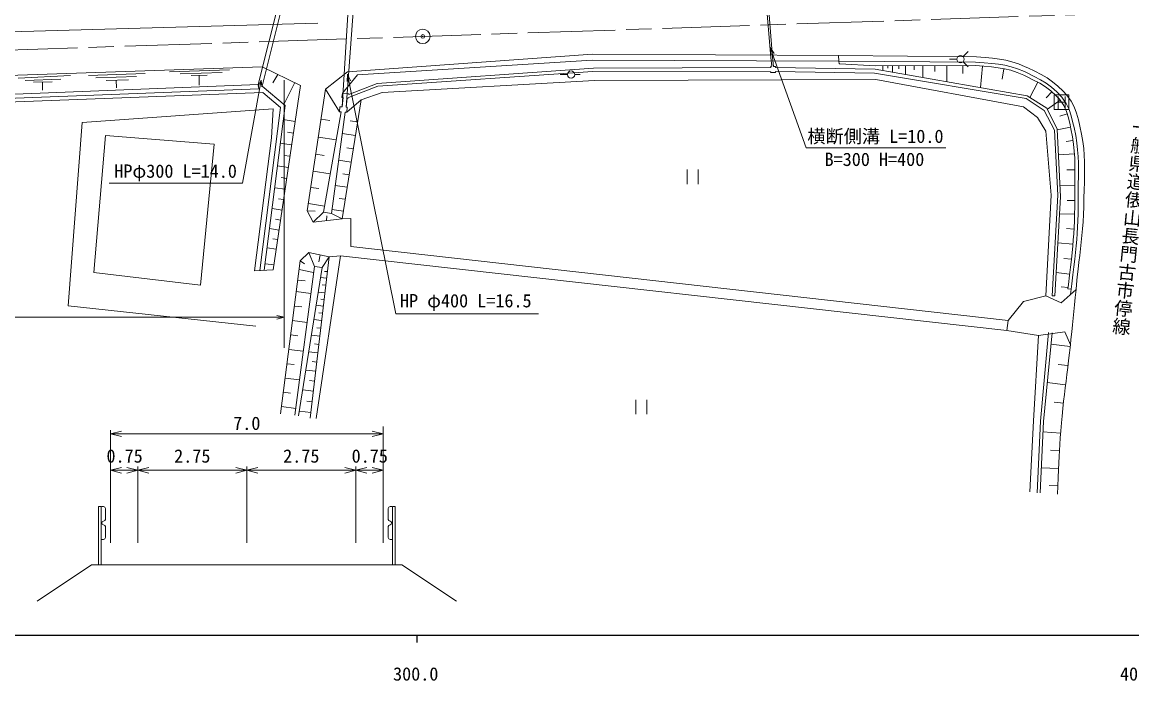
# Model space of a CAD drawing. Units: millimetres, scale not verified. Extents: x 40000 to 680000, y 20000 to 380000.
# Drawn here: x 313706 to 466356, y 198715 to 289310 of the extents above; entities that cross this region are included whole.
import ezdxf
from ezdxf.enums import TextEntityAlignment as Align

# ---------------------------------------------------------------- set-up
doc = ezdxf.new("R2010")
doc.units = ezdxf.units.MM
doc.header["$LTSCALE"] = 1000
doc.header["$PDMODE"] = 32
doc.header["$PDSIZE"] = 500
doc.linetypes.add('CHAIN', pattern=[18.5, 12, -1.5, 3.5, -1.5])
for name, color, linetype, lineweight in [('M-BGD', 7, 'Continuous', 13), ('M-BMK', 2, 'CHAIN', 13), ('M-STR-HTXT', 7, 'Continuous', 13), ('M-TTL-BAND', 7, 'Continuous', 25), ('M-WORK', 1, 'Continuous', 13)]:
    doc.layers.add(name, color=color, linetype=linetype, lineweight=lineweight)
doc.layers.add('M-BMK-HTXT', color=7, linetype='Continuous')
doc.styles.add('@ＭＳ ゴシック', font='')
doc.styles.add('ＭＳ ゴシック', font='')
doc.styles.get('@ＭＳ ゴシック').set_extended_font_data('@MS Gothic')
doc.styles.get('ＭＳ ゴシック').set_extended_font_data('MS Gothic')

msp = doc.modelspace()

# ---------------------------------------------------------------- linework, layer by layer
at = {"layer": 'M-BGD'}
for p, q in [((416698, 284463), (415830, 295097)), ((416945, 284478), (416077, 295112)), ((346148, 280736), (349494, 293912)), ((349912, 293359), (346704, 280532)), ((358679, 293257), (357704, 277666)), ((358281, 277628), (359391, 292700)), ((354398, 289155), (307887, 287848)), ((392180, 284914), (358478, 282502)), ((359839, 282062), (392123, 284065)), ((392123, 284065), (426062, 283949)), ((392180, 284914), (425989, 284721)), ((416835, 283240), (416698, 284463)), ((416945, 284478), (417076, 283234)), ((425989, 284721), (426062, 283949)), ((425989, 284721), (444982, 284557)), ((426062, 283949), (444866, 283835)), ((426062, 283949), (426089, 283587)), ((351974, 280614), (346710, 283192)), ((355436, 280095), (358478, 282502)), ((362524, 280898), (392291, 282996)), ((392216, 282541), (362624, 280528)), ((416676, 282504), (392216, 282541)), ((392291, 282996), (416683, 283091)), ((416674, 282384), (416676, 282504)), ((416685, 283241), (416683, 283091)), ((416685, 283241), (416835, 283240)), ((417185, 283235), (417076, 283234)), ((417335, 283233), (417185, 283235)), ((417324, 282376), (417326, 282526)), ((430960, 282288), (417326, 282526)), ((417335, 283233), (417333, 283083)), ((431073, 282857), (417333, 283083)), ((426176, 283580), (426089, 283587)), ((431113, 283329), (426176, 283580)), ((451958, 279189), (431073, 282857)), ((444812, 283355), (431113, 283329)), ((432113, 283331), (432115, 282674)), ((432771, 283332), (432771, 283004)), ((433428, 283334), (433429, 282443)), ((434318, 283335), (434319, 282890)), ((435209, 283337), (435211, 282130)), ((436415, 283339), (436416, 282736)), ((437622, 283341), (437625, 281706)), ((439257, 283345), (439259, 282527)), ((440892, 283348), (440896, 281132)), ((443108, 283352), (443110, 282244)), ((445808, 283269), (445553, 280314)), ((448751, 282915), (448504, 281453)), ((348864, 282137), (348192, 280948)), ((351201, 280993), (349720, 277969)), ((359839, 282062), (357760, 279553)), ((358622, 279357), (362524, 280898)), ((363229, 279641), (392452, 281309)), ((431149, 281448), (392452, 281309)), ((416674, 282384), (417324, 282376)), ((430960, 282288), (451835, 278800)), ((451478, 277658), (431149, 281448)), ((453412, 281066), (452314, 278967)), ((346148, 280736), (346241, 280137)), ((346704, 280532), (349870, 277842)), ((346805, 279658), (349234, 277595)), ((348244, 255262), (351974, 280614)), ((352929, 263360), (355436, 280095)), ((355436, 280095), (357342, 276988)), ((357695, 278956), (357760, 279553)), ((358633, 279457), (357760, 279553)), ((358579, 278960), (362624, 280528)), ((358633, 279457), (358622, 279357)), ((360331, 278639), (363229, 279641)), ((455371, 279747), (454557, 278886)), ((349870, 277842), (347009, 255195)), ((357695, 278956), (357844, 278940)), ((357844, 278940), (357704, 277666)), ((357719, 262241), (360331, 278639)), ((358419, 278877), (358281, 277628)), ((358376, 276921), (360331, 278639)), ((358568, 278860), (358419, 278877)), ((358568, 278860), (358579, 278960)), ((451835, 278800), (454300, 277162)), ((454684, 277493), (451958, 279189)), ((456490, 278564), (454761, 277337)), ((348246, 277403), (321967, 275532)), ((349234, 277595), (346400, 255162)), ((348246, 277403), (348010, 273389)), ((355159, 263166), (357591, 276972)), ((358127, 276937), (356236, 262992)), ((357342, 276988), (357387, 277686)), ((357342, 276988), (357591, 276972)), ((357387, 277686), (357704, 277666)), ((358376, 276921), (358127, 276937)), ((358281, 277628), (358421, 277619)), ((358376, 276921), (358421, 277619)), ((453387, 276193), (451478, 277658)), ((454300, 277162), (455716, 274480)), ((456103, 274608), (454684, 277493)), ((457479, 276705), (456464, 276399)), ((321967, 275532), (320050, 250299)), ((351246, 275667), (349625, 275905)), ((354818, 275970), (356051, 275785)), ((359846, 275595), (358830, 275733)), ((454546, 274304), (453387, 276193)), ((457923, 274880), (456108, 274500)), ((323545, 254876), (325148, 273719)), ((325148, 273719), (340116, 272517)), ((348010, 273389), (345644, 255121)), ((351008, 274045), (350197, 274165)), ((354448, 273503), (356915, 273134)), ((359545, 273702), (357727, 273991)), ((359545, 273702), (357727, 273991)), ((455253, 265526), (454546, 274304)), ((455716, 274480), (456160, 265538)), ((456539, 265269), (456103, 274608)), ((340116, 272517), (338245, 253139)), ((350769, 272424), (349214, 272653)), ((359255, 271884), (358346, 272029)), ((359255, 271884), (358346, 272029)), ((458259, 273057), (457342, 272919)), ((350540, 270869), (349763, 270983)), ((354097, 271157), (355270, 270982)), ((358966, 270067), (357233, 270343)), ((358966, 270067), (357233, 270343)), ((458465, 271214), (456268, 271069)), ((350312, 269314), (348820, 269533)), ((353746, 268811), (356092, 268460)), ((405192, 269025), (405192, 267025)), ((406692, 267025), (406692, 269025)), ((458537, 269014), (457436, 269007)), ((350092, 267822), (349346, 267932)), ((358689, 268334), (357823, 268472)), ((358689, 268334), (357823, 268472)), ((349873, 266330), (348442, 266541)), ((353412, 266580), (354527, 266413)), ((358413, 266601), (356761, 266864)), ((358413, 266601), (356761, 266864)), ((458514, 266812), (456466, 266835)), ((349662, 264900), (348947, 265005)), ((353077, 264349), (355309, 264015)), ((358150, 264949), (357324, 265081)), ((358150, 264949), (357324, 265081)), ((454518, 251673), (455253, 265526)), ((456160, 265538), (455380, 251652)), ((455774, 251651), (456539, 265269)), ((458500, 264764), (457476, 264766)), ((349452, 263469), (348079, 263671)), ((353748, 261815), (352929, 263360)), ((352929, 263360), (353997, 263298)), ((353748, 261815), (355159, 263166)), ((356236, 262992), (355159, 263166)), ((355561, 262009), (355609, 262659)), ((357719, 262241), (356236, 262992)), ((357887, 263297), (356311, 263548)), ((357887, 263297), (356311, 263548)), ((458485, 262925), (456409, 262953)), ((349250, 262097), (348564, 262198)), ((357719, 262241), (353748, 261815)), ((358907, 262307), (357719, 262241)), ((358912, 258452), (358907, 262307)), ((349048, 260725), (347732, 260918)), ((348854, 259408), (348196, 259505)), ((458408, 260850), (457372, 260911)), ((348661, 258092), (347398, 258278)), ((358912, 258452), (449337, 248276)), ((458256, 258780), (456185, 258964)), ((349254, 235448), (351959, 256469)), ((351959, 256469), (353126, 257648)), ((351959, 256469), (352561, 256059)), ((353126, 257648), (355916, 257055)), ((353126, 257648), (353912, 255724)), ((355916, 257055), (353346, 234862)), ((354145, 234818), (357482, 257172)), ((354686, 257316), (354523, 256350)), ((355916, 257055), (354961, 255564)), ((355916, 257055), (357482, 257172)), ((449183, 246885), (357482, 257172)), ((458042, 256712), (457009, 256825)), ((345644, 255121), (348244, 255262)), ((348360, 255924), (347121, 256083)), ((351217, 235234), (353912, 255724)), ((354961, 255564), (351730, 235145)), ((351805, 255276), (353800, 254870)), ((353912, 255724), (354961, 255564)), ((355677, 254997), (355307, 255034)), ((338245, 253139), (323545, 254876)), ((351621, 253845), (352624, 253716)), ((355573, 254099), (354745, 254204)), ((457801, 254647), (455955, 254865)), ((351417, 252262), (353423, 252004)), ((355340, 252088), (354427, 252194)), ((355459, 253115), (354980, 253171)), ((456642, 250692), (458684, 252548)), ((457583, 252800), (456659, 252909)), ((457562, 252628), (458010, 252588)), ((458010, 252588), (457937, 251869)), ((355129, 250262), (354140, 250376)), ((355235, 251175), (354778, 251228)), ((449337, 248276), (451440, 250872)), ((451440, 250872), (454518, 251673)), ((454518, 251673), (456642, 250692)), ((455380, 251652), (455774, 251651)), ((320050, 250299), (345839, 247504)), ((351161, 250267), (352158, 250139)), ((355014, 249273), (354520, 249330)), ((350904, 248273), (352899, 248016)), ((354900, 248283), (353828, 248408)), ((449183, 246885), (449337, 248276)), ((350649, 246290), (351641, 246162)), ((354652, 246140), (353491, 246275)), ((354776, 247212), (354240, 247274)), ((453508, 246216), (449183, 246885)), ((452831, 234483), (453508, 246216)), ((457147, 246719), (453508, 246216)), ((454876, 246609), (453786, 234450)), ((454201, 234387), (455379, 246573)), ((457905, 244939), (457147, 246719)), ((350394, 244306), (352377, 244051)), ((354517, 244980), (353937, 245047)), ((457880, 244716), (455228, 245010)), ((354383, 243819), (353125, 243964)), ((350140, 242334), (351126, 242207)), ((354092, 241304), (352729, 241461)), ((354237, 242561), (353608, 242634)), ((457572, 242066), (456248, 242228)), ((349886, 240362), (351858, 240108)), ((353934, 239941), (353253, 240020)), ((457239, 239419), (454718, 239734)), ((349634, 238401), (350615, 238275)), ((353776, 238579), (352300, 238750)), ((353605, 237103), (352867, 237189)), ((398125, 237378), (398125, 235378)), ((399625, 235378), (399625, 237378)), ((456944, 236895), (455680, 237029)), ((349382, 236440), (351343, 236187)), ((353434, 235628), (351836, 235813)), ((363356, 217673), (363356, 233705)), ((452349, 224717), (452831, 234483)), ((453786, 234450), (453334, 224575)), ((453741, 224568), (454201, 234387)), ((325856, 217673), (325856, 233173)), ((325856, 232673), (327356, 233048)), ((363356, 232673), (325856, 232673)), ((325856, 232673), (327356, 232298)), ((363356, 232673), (361856, 233048)), ((363356, 232673), (361856, 232298)), ((456571, 232789), (454135, 232979)), ((456397, 230352), (455177, 230424)), ((325856, 227673), (327356, 228048)), ((329606, 227673), (325856, 227673)), ((325856, 227673), (327356, 227298)), ((329606, 227673), (328106, 228048)), ((329606, 227673), (328106, 227298)), ((329606, 217673), (329606, 228173)), ((329606, 227673), (331106, 228048)), ((344606, 227673), (329606, 227673)), ((329606, 227673), (331106, 227298)), ((344606, 227673), (343106, 228048)), ((344606, 227673), (343106, 227298)), ((344606, 217673), (344606, 228173)), ((344606, 227673), (346106, 228048)), ((359606, 227673), (344606, 227673)), ((344606, 227673), (346106, 227298)), ((359606, 227673), (358106, 228048)), ((359606, 227673), (358106, 227298)), ((359606, 217673), (359606, 228173)), ((359606, 227673), (361106, 228048)), ((363356, 227673), (359606, 227673)), ((359606, 227673), (361106, 227298)), ((363356, 227673), (361856, 228048)), ((363356, 227673), (361856, 227298)), ((456266, 227911), (453903, 228024)), ((456165, 225548), (454983, 225597)), ((324206, 214673), (324206, 222673)), ((324206, 222673), (324556, 222673)), ((324556, 214673), (324556, 222673)), ((324656, 222673), (324906, 222673)), ((325156, 222423), (325156, 220923)), ((364056, 222423), (364056, 220923)), ((364556, 222673), (364306, 222673)), ((365006, 222673), (364656, 222673)), ((364656, 214673), (364656, 222673)), ((364756, 222673), (365006, 222673)), ((365006, 214673), (365006, 222673)), ((325156, 219923), (325156, 218423)), ((364056, 219923), (364056, 218423)), ((324656, 218173), (324906, 218173)), ((364556, 218173), (364306, 218173)), ((323256, 214673), (315756, 209673)), ((325856, 214673), (323256, 214673)), ((363356, 214673), (325856, 214673)), ((365956, 214673), (363356, 214673)), ((365956, 214673), (373456, 209673))]:
    msp.add_line(p, q, dxfattribs=at)
for points in [[(444982, 284557), (446171, 284452), (447208, 284351), (448140, 284232), (449010, 284076), (449864, 283863), (450746, 283573), (451702, 283186), (452043, 283033), (453027, 282568), (453905, 282113), (454704, 281638), (455451, 281114), (456174, 280513), (456901, 279804), (457363, 279300), (457997, 278469), (458437, 277648), (458750, 276794), (459000, 275862), (459207, 274993), (459444, 273907), (459620, 272892), (459742, 271931), (459819, 271003), (459858, 270091), (459869, 269177), (459858, 268242), (459834, 267267), (459805, 266234), (459779, 265124), (459778, 265058), (459748, 263929), (459703, 262868), (459643, 261865), (459571, 260904), (459489, 259975), (459397, 259062), (459298, 258154), (459193, 257236), (459084, 256297), (458973, 255323), (458860, 254301), (458749, 253218), (458684, 252548), (458579, 251443), (458481, 250437), (458387, 249495), (458293, 248582), (458196, 247664), (458094, 246704), (457983, 245668), (457905, 244939), (457781, 243819), (457659, 242777), (457539, 241796), (457421, 240857), (457305, 239942), (457191, 239035), (457081, 238117), (456973, 237170), (456868, 236177), (456766, 235121), (456686, 234197), (456596, 233102), (456520, 232128), (456455, 231236), (456399, 230389), (456349, 229549), (456303, 228679), (456258, 227740), (456213, 226696), (456163, 225507), (456118, 224386)], [(444812, 283355), (445999, 283253), (447037, 283158), (447970, 283048), (448841, 282900), (449692, 282693), (450568, 282403), (451510, 282009), (451888, 281831), (452854, 281358), (453713, 280909), (454495, 280432), (455231, 279879), (455951, 279198), (456389, 278706), (456989, 277861), (457382, 277026), (457646, 276152), (457859, 275188), (457977, 274622), (458188, 273531), (458341, 272515), (458443, 271555), (458504, 270629), (458533, 269717), (458538, 268800), (458529, 267857), (458514, 266868), (458502, 265812), (458501, 265022), (458498, 263909), (458484, 262893), (458459, 261953), (458421, 261067), (458371, 260212), (458308, 259366), (458231, 258507), (458141, 257613), (458037, 256662), (457918, 255632), (457784, 254500), (457635, 253245), (457562, 252628)], [(444866, 283835), (446052, 283740), (447090, 283650), (448024, 283543), (448896, 283398), (449750, 283192), (450627, 282906), (451571, 282517), (451967, 282332), (452938, 281858), (453801, 281400), (454585, 280919), (455321, 280373), (456040, 279721), (456726, 278975), (457337, 278132), (457749, 277303), (458034, 276436), (458262, 275485), (458413, 274806), (458635, 273717), (458797, 272702), (458907, 271741), (458975, 270815), (459009, 269903), (459018, 268988), (459011, 268049), (458997, 267066), (458985, 266021), (458983, 265062), (458982, 263948), (458968, 262932), (458943, 261990), (458905, 261102), (458854, 260246), (458789, 259399), (458710, 258541), (458618, 257650), (458511, 256703), (458389, 255680), (458252, 254558), (458099, 253316), (458010, 252588)]]:
    msp.add_lwpolyline(points, dxfattribs=at)
msp.add_circle((368811, 287357), 1000, dxfattribs=at)
for centre, start, end in [((324906, 222423), 0, 90), ((364306, 222423), 90, 180), ((324906, 220423), 90, 270), ((324906, 220923), 270, 0), ((324906, 219923), 0, 90), ((364306, 220923), 180, 270), ((364306, 219923), 90, 180), ((364306, 220423), 270, 90), ((324906, 218423), 270, 0), ((364306, 218423), 180, 270)]:
    msp.add_arc(centre, 250, start, end, dxfattribs=at)
msp.add_point((368811, 287357), dxfattribs=at)
at = {"layer": 'M-BMK'}
msp.add_line((68956, 277393), (462368, 290466), dxfattribs=at)
at = {"layer": 'M-STR-HTXT'}
for p, q in [((416585, 285852), (421538, 272022)), ((416585, 285852), (416686, 284827)), ((416585, 285852), (417157, 284995)), ((346587, 281336), (344000, 267161)), ((346587, 281336), (346180, 280496)), ((346587, 281336), (346672, 280406)), ((349749, 281357), (349749, 244529)), ((358450, 282182), (358403, 281153)), ((358450, 282182), (365126, 249188)), ((358450, 282182), (358893, 281252)), ((421538, 272022), (440789, 272022)), ((344000, 267161), (325657, 267161)), ((349749, 248716), (348749, 248966)), ((365126, 249188), (384748, 249188)), ((228698, 248716), (349749, 248716)), ((349749, 248716), (348749, 248466))]:
    msp.add_line(p, q, dxfattribs=at)
at = {"layer": 'M-TTL-BAND'}
for p, q in [((40000, 205000), (579000, 205000)), ((368000, 205000), (368000, 204000))]:
    msp.add_line(p, q, dxfattribs=at)
at = {"layer": 'M-WORK'}
for p, q in [((441282, 284216), (442282, 284216)), ((443842, 285277), (443135, 284570)), ((270324, 280524), (346710, 283192)), ((333993, 282483), (342243, 282754)), ((443135, 283862), (443842, 283155)), ((313164, 281626), (320330, 281956)), ((314104, 281296), (319009, 281474)), ((315248, 281042), (317840, 281092)), ((316492, 281066), (316518, 279949)), ((322814, 281995), (330641, 282274)), ((323831, 281639), (329447, 281842)), ((325279, 281308), (328329, 281385)), ((326650, 281343), (326677, 280292)), ((335450, 282212), (341210, 282398)), ((336941, 281974), (339160, 282008)), ((338041, 281991), (338059, 280653)), ((387716, 282099), (388716, 282099)), ((389716, 282099), (390471, 282099)), ((346148, 280736), (288431, 278445)), ((288726, 277952), (346241, 280137)), ((288926, 277459), (346805, 279658)), ((457679, 279303), (455679, 279303)), ((455679, 279303), (455679, 277303)), ((456219, 277388), (456219, 279088)), ((456219, 278303), (457211, 278303)), ((457211, 279099), (457211, 277394)), ((457679, 277303), (457679, 279303)), ((455679, 277303), (457679, 277303))]:
    msp.add_line(p, q, dxfattribs=at)
for centre in [(442782, 284216), (389216, 282099)]:
    msp.add_circle(centre, 500, dxfattribs=at)

# ---------------------------------------------------------------- texts
at = {"layer": 'M-BGD', "style": 'ＭＳ ゴシック'}
for s, p in [('7.0', (344606, 232673)), ('0.75', (327794, 228173)), ('2.75', (337106, 228173)), ('2.75', (352106, 228173)), ('0.75', (361519, 228173))]:
    msp.add_text(s, height=1833, dxfattribs=at).set_placement(p, align=Align.BOTTOM_CENTER)
at = {"layer": 'M-BMK-HTXT', "style": '@ＭＳ ゴシック'}
msp.add_text('一般県道俵山長門古市停線', height=1833, rotation=264.341, dxfattribs=at).set_placement((466280, 261148), align=Align.MIDDLE_CENTER)
at = {"layer": 'M-STR-HTXT', "style": 'ＭＳ ゴシック'}
for s, p in [('横断側溝 L=10.0', (421721, 273620)), ('B=300 H=400', (424090, 270447))]:
    msp.add_text(s, height=1833, dxfattribs=at).set_placement(p, align=Align.MIDDLE_LEFT)
msp.add_text('HPφ300 L=14.0', height=1833, dxfattribs=at).set_placement((334814, 267361), align=Align.BOTTOM_CENTER)
msp.add_text('HP φ400 L=16.5', height=1833, dxfattribs=at).set_placement((365680, 249535), align=Align.BOTTOM_LEFT)
at = {"layer": 'M-TTL-BAND', "style": 'ＭＳ ゴシック'}
for s, p in [('300.0', (367844, 198195)), ('400.0', (467844, 198195))]:
    msp.add_text(s, height=1833, dxfattribs=at).set_placement(p, align=Align.BOTTOM_CENTER)

doc.saveas('drawing.dxf')
